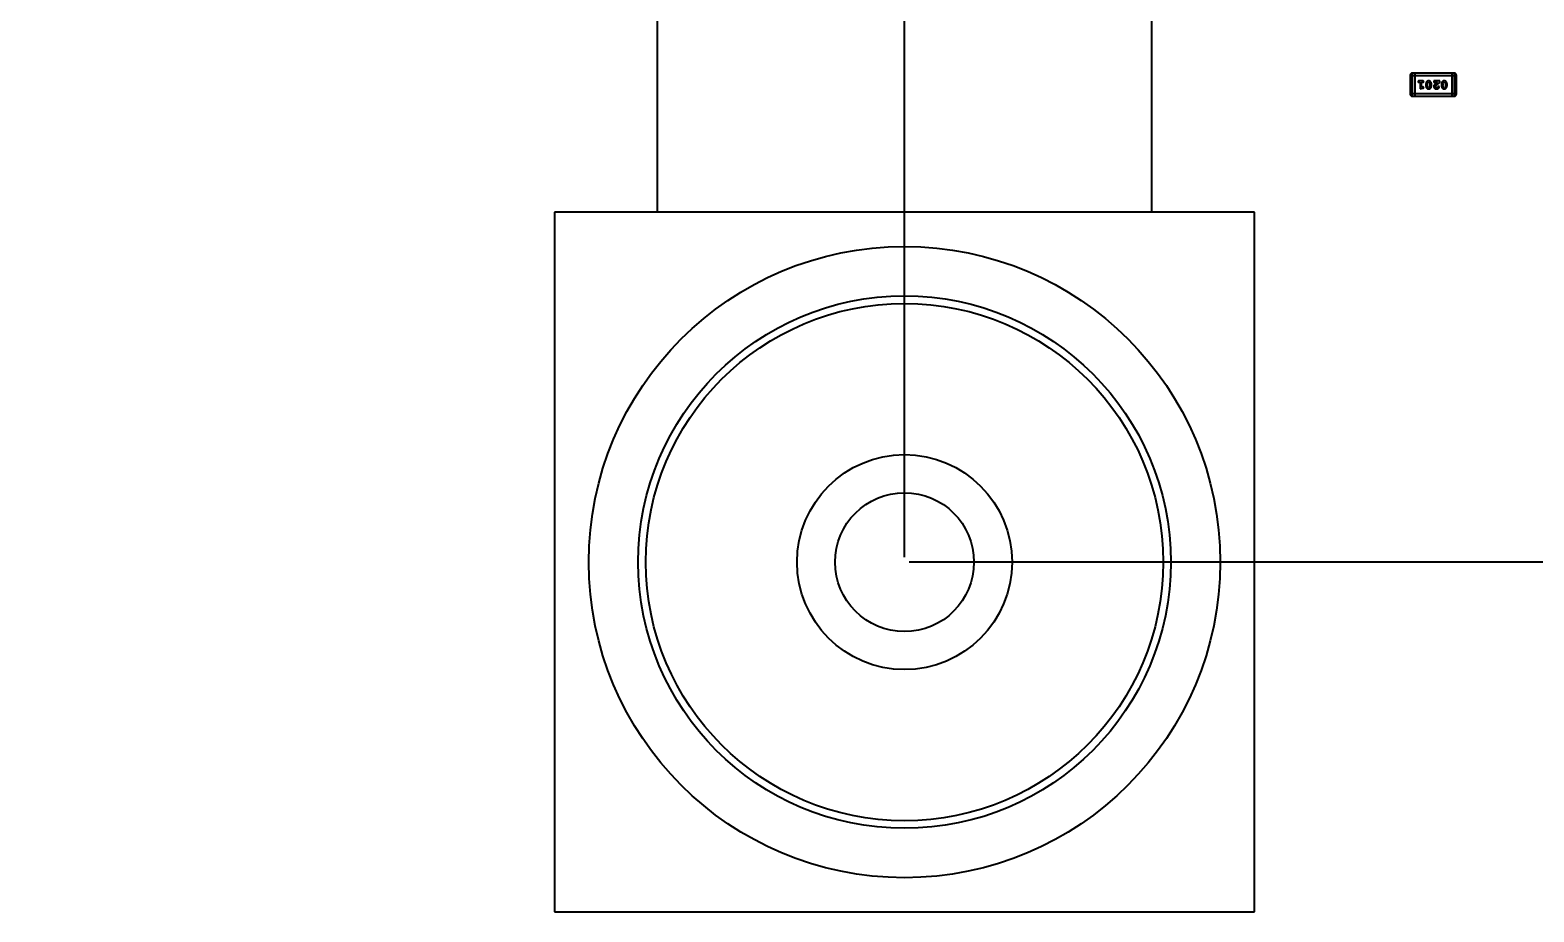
# Model space of a CAD drawing. Header units: inches. Extents: x 246 to 500, y -220 to -17.
# Drawn here: x 446.2 to 465.96, y -132.46 to -120.86 of the extents above; entities that cross this region are included whole.
import ezdxf

# ---------------------------------------------------------------- set-up
doc = ezdxf.new("R2010")
doc.units = ezdxf.units.IN
doc.header["$LTSCALE"] = 1.21
doc.header["$MEASUREMENT"] = 0
doc.header["$PDMODE"] = 3
doc.header["$PDSIZE"] = 0.3125
doc.layers.get('0').update_dxf_attribs({"linetype": 'CONTINUOUS'})
doc.layers.get('Defpoints').update_dxf_attribs({"linetype": 'CONTINUOUS'})
doc.layers.add('DIM', color=3, linetype='CONTINUOUS')
doc.styles.get("Standard").update_dxf_attribs({"font": 'txt', "width": 0.8})
doc.dimstyles.get("Standard").update_dxf_attribs({"dimtxt": 0.15625, "dimasz": 0.1875, "dimexe": 0.125, "dimexo": 0.0625, "dimgap": 0.09, "dimtad": 0, "dimtih": 1, "dimtoh": 1, "dimzin": 4, "dimdsep": 46, "dimtxsty": 'Standard', "dimblk": '_FILLED', "dimblk1": '_FILLED', "dimblk2": '_FILLED', "dimcen": 0.09, "dimazin": 1, "dimtp": 0.01, "dimtm": 0.01, "dimtfac": 1, "dimtofl": 0, "dimtmove": 0, "dimatfit": 3, "dimldrblk": '_FILLED', "dimfxl": 1, "dimtolj": 1, "dimtzin": 4, "dimarcsym": 0})

# ---------------------------------------------------------------- blocks, each defined once
blk = doc.blocks.new('_FILLED')
at = {"color": 0, "linetype": 'ByBlock'}
blk.add_solid([(0, 0), (-1, 0.1667), (-1, -0.1667)], dxfattribs=at)
blk = doc.blocks.new('*D60')
at = {"layer": 'Defpoints', "color": 0}
for p in [(481.94, -91.858), (457.69, -127.857), (492.101, -127.857)]:
    blk.add_point(p, dxfattribs=at)
at = {"layer": 'DIM', "color": 0, "lineweight": -2}
for p, q in [((482.003, -91.858), (492.226, -91.858)), ((492.101, -93.858), (492.101, -106.834)), ((492.101, -125.857), (492.101, -112.881)), ((457.752, -127.857), (492.226, -127.857))]:
    blk.add_line(p, q, dxfattribs=at)
at = {"layer": 'DIM', "color": 0, "lineweight": -2, "xscale": 2, "yscale": 2, "zscale": 2}
for p, rotation in [((492.101, -91.858), 90), ((492.101, -127.857), 270)]:
    blk.add_blockref('_FILLED', p, dxfattribs=dict(at, rotation=rotation))
at = {"layer": 'DIM', "color": 0, "insert": (492.101, -109.857), "char_height": 2, "attachment_point": 5, "rotation": 90}
blk.add_mtext('\\A1;36.00', dxfattribs=at)
blk = doc.blocks.new('*D61')
at = {"layer": 'Defpoints', "color": 0}
for p in [(433.44, -77.488), (433.44, -91.858), (457.69, -127.857)]:
    blk.add_point(p, dxfattribs=at)
at = {"layer": 'DIM', "color": 0, "lineweight": -2}
for p, q in [((433.44, -91.796), (433.44, -77.363)), ((457.69, -127.794), (457.69, -77.363)), ((435.44, -77.488), (442.275, -77.488)), ((455.69, -77.488), (448.855, -77.488))]:
    blk.add_line(p, q, dxfattribs=at)
at = {"layer": 'DIM', "color": 0, "lineweight": -2, "xscale": 2, "yscale": 2, "zscale": 2, "rotation": 180}
blk.add_blockref('_FILLED', (433.44, -77.488), dxfattribs=at)
at = {"layer": 'DIM', "color": 0, "lineweight": -2, "xscale": 2, "yscale": 2, "zscale": 2}
blk.add_blockref('_FILLED', (457.69, -77.488), dxfattribs=at)
at = {"layer": 'DIM', "color": 0, "insert": (445.565, -77.488), "char_height": 2, "attachment_point": 5}
blk.add_mtext('\\A1;24.25', dxfattribs=at)

msp = doc.modelspace()

# ---------------------------------------------------------------- linework, layer by layer
at = {"color": 7, "linetype": 'Continuous'}
for p, q in [((454.44, -116.559), (454.44, -123.259)), ((460.94, -123.259), (460.94, -116.559)), ((464.335, -121.459), (464.335, -121.703)), ((464.335, -121.459), (464.945, -121.459)), ((464.366, -121.734), (464.366, -121.429)), ((464.914, -121.429), (464.366, -121.429)), ((464.396, -121.429), (464.396, -121.734)), ((464.503, -121.533), (464.451, -121.533)), ((464.451, -121.55), (464.469, -121.55)), ((464.469, -121.55), (464.469, -121.638)), ((464.486, -121.615), (464.486, -121.55)), ((464.486, -121.55), (464.503, -121.55)), ((464.56, -121.576), (464.567, -121.554)), ((464.567, -121.554), (464.579, -121.548)), ((464.579, -121.548), (464.592, -121.554)), ((464.592, -121.554), (464.599, -121.576)), ((464.646, -121.533), (464.646, -121.54)), ((464.724, -121.533), (464.646, -121.533)), ((464.655, -121.553), (464.661, -121.55)), ((464.661, -121.55), (464.697, -121.55)), ((464.697, -121.55), (464.663, -121.577)), ((464.669, -121.596), (464.724, -121.551)), ((464.724, -121.551), (464.724, -121.533)), ((464.764, -121.576), (464.772, -121.554)), ((464.772, -121.554), (464.784, -121.548)), ((464.784, -121.548), (464.796, -121.554)), ((464.796, -121.554), (464.804, -121.576)), ((464.884, -121.429), (464.884, -121.734)), ((464.914, -121.429), (464.914, -121.734)), ((464.945, -121.703), (464.945, -121.459)), ((464.945, -121.703), (464.335, -121.703)), ((464.366, -121.734), (464.914, -121.734)), ((464.469, -121.638), (464.505, -121.628)), ((464.501, -121.611), (464.486, -121.615)), ((464.506, -121.61), (464.501, -121.611)), ((464.514, -121.619), (464.506, -121.61)), ((464.543, -121.576), (464.543, -121.593)), ((464.56, -121.576), (464.56, -121.593)), ((464.567, -121.615), (464.56, -121.593)), ((464.58, -121.621), (464.567, -121.615)), ((464.592, -121.615), (464.58, -121.621)), ((464.599, -121.593), (464.592, -121.615)), ((464.599, -121.593), (464.599, -121.576)), ((464.617, -121.593), (464.617, -121.576)), ((464.664, -121.606), (464.669, -121.596)), ((464.698, -121.615), (464.683, -121.621)), ((464.703, -121.607), (464.698, -121.615)), ((464.712, -121.6), (464.703, -121.607)), ((464.72, -121.609), (464.712, -121.6)), ((464.747, -121.576), (464.747, -121.593)), ((464.764, -121.576), (464.764, -121.593)), ((464.772, -121.615), (464.764, -121.593)), ((464.784, -121.621), (464.772, -121.615)), ((464.796, -121.615), (464.784, -121.621)), ((464.804, -121.593), (464.796, -121.615)), ((464.804, -121.593), (464.804, -121.576)), ((464.821, -121.593), (464.821, -121.576)), ((453.09, -123.259), (453.09, -132.459)), ((462.29, -123.259), (453.09, -123.259)), ((462.29, -132.459), (462.29, -123.259)), ((453.09, -132.459), (462.29, -132.459))]:
    msp.add_line(p, q, dxfattribs=at)
for radius in [4.15, 3.5, 3.4, 1.413, 0.913]:
    msp.add_circle((457.69, -127.859), radius, dxfattribs=at)
for centre, start, end in [((464.366, -121.459), 89.9999, 179.9999), ((464.914, -121.459), 359.9999, 89.9999), ((464.366, -121.703), 179.9999, 269.9999), ((464.914, -121.703), 269.9999, 359.9999)]:
    msp.add_arc(centre, 0.0305, start, end, dxfattribs=at)
for points, knots in [([(464.451, -121.533), (464.45, -121.533), (464.449, -121.533), (464.446, -121.533), (464.444, -121.534), (464.443, -121.535), (464.442, -121.536), (464.441, -121.538), (464.44, -121.539), (464.44, -121.541), (464.44, -121.541)], [0, 0, 0, 0, 0.169012, 0.317488, 0.445429, 0.560977, 0.67065, 0.776666, 0.88492, 1, 1, 1, 1]), ([(464.44, -121.541), (464.44, -121.542), (464.44, -121.543), (464.441, -121.545), (464.442, -121.546), (464.443, -121.547), (464.444, -121.549), (464.446, -121.549), (464.449, -121.55), (464.45, -121.55), (464.451, -121.55)], [0, 0, 0, 0, 0.11517, 0.223509, 0.328254, 0.438012, 0.553651, 0.682263, 0.830856, 1, 1, 1, 1]), ([(464.514, -121.541), (464.514, -121.541), (464.514, -121.539), (464.514, -121.538), (464.513, -121.536), (464.512, -121.535), (464.51, -121.534), (464.508, -121.533), (464.506, -121.533), (464.504, -121.533), (464.503, -121.533)], [0, 0, 0, 0, 0.115051, 0.223278, 0.329269, 0.437893, 0.554681, 0.682591, 0.83103, 1, 1, 1, 1]), ([(464.503, -121.55), (464.504, -121.55), (464.506, -121.55), (464.508, -121.549), (464.51, -121.549), (464.512, -121.547), (464.513, -121.546), (464.514, -121.545), (464.514, -121.543), (464.514, -121.542), (464.514, -121.541)], [0, 0, 0, 0, 0.169102, 0.317658, 0.446239, 0.563118, 0.671828, 0.776546, 0.884858, 1, 1, 1, 1]), ([(464.579, -121.531), (464.578, -121.531), (464.575, -121.531), (464.571, -121.532), (464.567, -121.533), (464.564, -121.534), (464.56, -121.537), (464.557, -121.539), (464.555, -121.542), (464.552, -121.545), (464.55, -121.549), (464.548, -121.553), (464.546, -121.556), (464.545, -121.56), (464.544, -121.564), (464.543, -121.568), (464.543, -121.572), (464.543, -121.574), (464.543, -121.576)], [0, 0, 0, 0, 0.067217, 0.131051, 0.19272, 0.252824, 0.312745, 0.373449, 0.436041, 0.501494, 0.567761, 0.632087, 0.695096, 0.757109, 0.817993, 0.878657, 0.939311, 1, 1, 1, 1]), ([(464.617, -121.576), (464.617, -121.574), (464.616, -121.572), (464.616, -121.569), (464.616, -121.566), (464.615, -121.563), (464.614, -121.56), (464.613, -121.557), (464.612, -121.554), (464.61, -121.551), (464.609, -121.548), (464.607, -121.546), (464.605, -121.543), (464.604, -121.541), (464.602, -121.54), (464.6, -121.538), (464.599, -121.536), (464.596, -121.535), (464.593, -121.533), (464.589, -121.532), (464.584, -121.531), (464.581, -121.531), (464.579, -121.531)], [0, 0, 0, 0, 0.049886, 0.09882, 0.148132, 0.19689, 0.246038, 0.295176, 0.345305, 0.395692, 0.445312, 0.491875, 0.535813, 0.577009, 0.616081, 0.652689, 0.687585, 0.720206, 0.785062, 0.85223, 0.923759, 1, 1, 1, 1]), ([(464.646, -121.54), (464.646, -121.541), (464.646, -121.543), (464.647, -121.546), (464.648, -121.548), (464.649, -121.55), (464.65, -121.551), (464.652, -121.552), (464.653, -121.553), (464.654, -121.553), (464.655, -121.553)], [0, 0, 0, 0, 0.1844, 0.34094, 0.473574, 0.586824, 0.690029, 0.789175, 0.890445, 1, 1, 1, 1]), ([(464.784, -121.531), (464.783, -121.531), (464.78, -121.531), (464.776, -121.532), (464.772, -121.533), (464.768, -121.534), (464.765, -121.537), (464.762, -121.539), (464.759, -121.542), (464.757, -121.545), (464.754, -121.549), (464.752, -121.553), (464.751, -121.556), (464.749, -121.56), (464.748, -121.564), (464.748, -121.568), (464.747, -121.572), (464.747, -121.574), (464.747, -121.576)], [0, 0, 0, 0, 0.067217, 0.131051, 0.19272, 0.252824, 0.312745, 0.373449, 0.436041, 0.501494, 0.567761, 0.632087, 0.695096, 0.757109, 0.817993, 0.878657, 0.939311, 1, 1, 1, 1]), ([(464.821, -121.576), (464.821, -121.574), (464.821, -121.572), (464.821, -121.569), (464.82, -121.566), (464.82, -121.563), (464.819, -121.56), (464.817, -121.557), (464.816, -121.554), (464.815, -121.551), (464.813, -121.548), (464.812, -121.546), (464.81, -121.543), (464.808, -121.541), (464.807, -121.54), (464.805, -121.538), (464.803, -121.536), (464.801, -121.535), (464.798, -121.533), (464.793, -121.532), (464.789, -121.531), (464.786, -121.531), (464.784, -121.531)], [0, 0, 0, 0, 0.049886, 0.09882, 0.148132, 0.19689, 0.246038, 0.295176, 0.345305, 0.395692, 0.445312, 0.491875, 0.535813, 0.577009, 0.616081, 0.652689, 0.687585, 0.720206, 0.785062, 0.85223, 0.923759, 1, 1, 1, 1]), ([(464.505, -121.628), (464.506, -121.628), (464.508, -121.627), (464.51, -121.626), (464.511, -121.626), (464.513, -121.625), (464.513, -121.623), (464.514, -121.622), (464.514, -121.621), (464.514, -121.619), (464.514, -121.619)], [0, 0, 0, 0, 0.187321, 0.344927, 0.475328, 0.579604, 0.674244, 0.773631, 0.882025, 1, 1, 1, 1]), ([(464.543, -121.593), (464.543, -121.594), (464.543, -121.597), (464.543, -121.6), (464.543, -121.603), (464.544, -121.606), (464.545, -121.609), (464.546, -121.612), (464.547, -121.615), (464.549, -121.618), (464.551, -121.621), (464.552, -121.623), (464.554, -121.625), (464.556, -121.628), (464.557, -121.629), (464.559, -121.631), (464.561, -121.633), (464.563, -121.634), (464.566, -121.636), (464.57, -121.637), (464.575, -121.638), (464.578, -121.638), (464.58, -121.638)], [0, 0, 0, 0, 0.049855, 0.099516, 0.148482, 0.19758, 0.246804, 0.296268, 0.346517, 0.397047, 0.446826, 0.49336, 0.537801, 0.579207, 0.617974, 0.654833, 0.689171, 0.722088, 0.786392, 0.853518, 0.924186, 1, 1, 1, 1]), ([(464.58, -121.638), (464.581, -121.638), (464.584, -121.638), (464.588, -121.637), (464.592, -121.636), (464.595, -121.634), (464.599, -121.632), (464.602, -121.63), (464.605, -121.627), (464.607, -121.623), (464.609, -121.62), (464.611, -121.616), (464.613, -121.612), (464.614, -121.609), (464.615, -121.605), (464.616, -121.601), (464.616, -121.597), (464.617, -121.595), (464.617, -121.593)], [0, 0, 0, 0, 0.06692, 0.130834, 0.19258, 0.252759, 0.312631, 0.373411, 0.436359, 0.501894, 0.568244, 0.632472, 0.69556, 0.757163, 0.818592, 0.878885, 0.939235, 1, 1, 1, 1]), ([(464.663, -121.577), (464.662, -121.578), (464.661, -121.579), (464.658, -121.581), (464.656, -121.583), (464.654, -121.585), (464.653, -121.587), (464.651, -121.589), (464.65, -121.591), (464.649, -121.593), (464.648, -121.595), (464.647, -121.598), (464.647, -121.602), (464.646, -121.604), (464.646, -121.605)], [0, 0, 0, 0, 0.103002, 0.197728, 0.285279, 0.365235, 0.437224, 0.502446, 0.560545, 0.611446, 0.707576, 0.80349, 0.900532, 1, 1, 1, 1]), ([(464.646, -121.605), (464.646, -121.606), (464.647, -121.608), (464.647, -121.612), (464.648, -121.615), (464.649, -121.618), (464.65, -121.621), (464.652, -121.623), (464.654, -121.626), (464.657, -121.628), (464.659, -121.631), (464.662, -121.633), (464.665, -121.634), (464.668, -121.636), (464.672, -121.637), (464.675, -121.637), (464.679, -121.638), (464.682, -121.638), (464.683, -121.638)], [0, 0, 0, 0, 0.060981, 0.120256, 0.178148, 0.236115, 0.293993, 0.352864, 0.413358, 0.476056, 0.539296, 0.602396, 0.665116, 0.728325, 0.792919, 0.859317, 0.928302, 1, 1, 1, 1]), ([(464.683, -121.621), (464.682, -121.621), (464.679, -121.62), (464.675, -121.62), (464.672, -121.618), (464.669, -121.616), (464.667, -121.614), (464.665, -121.612), (464.664, -121.609), (464.664, -121.607), (464.664, -121.606)], [0, 0, 0, 0, 0.156344, 0.299348, 0.4327, 0.561, 0.682299, 0.791883, 0.89611, 1, 1, 1, 1]), ([(464.683, -121.638), (464.685, -121.638), (464.688, -121.638), (464.693, -121.637), (464.698, -121.635), (464.702, -121.633), (464.706, -121.631), (464.71, -121.628), (464.713, -121.625), (464.716, -121.621), (464.718, -121.618), (464.719, -121.614), (464.72, -121.611), (464.72, -121.609), (464.72, -121.609)], [0, 0, 0, 0, 0.098286, 0.193983, 0.289056, 0.384352, 0.477435, 0.566197, 0.652355, 0.737986, 0.818188, 0.887401, 0.94802, 1, 1, 1, 1]), ([(464.747, -121.593), (464.747, -121.594), (464.747, -121.597), (464.747, -121.6), (464.748, -121.603), (464.749, -121.606), (464.75, -121.609), (464.751, -121.612), (464.752, -121.615), (464.753, -121.618), (464.755, -121.621), (464.757, -121.623), (464.758, -121.625), (464.76, -121.628), (464.762, -121.629), (464.763, -121.631), (464.765, -121.633), (464.768, -121.634), (464.771, -121.636), (464.775, -121.637), (464.779, -121.638), (464.783, -121.638), (464.784, -121.638)], [0, 0, 0, 0, 0.049855, 0.099516, 0.148482, 0.19758, 0.246804, 0.296268, 0.346517, 0.397047, 0.446826, 0.49336, 0.537801, 0.579207, 0.617974, 0.654833, 0.689171, 0.722088, 0.786392, 0.853518, 0.924186, 1, 1, 1, 1]), ([(464.784, -121.638), (464.786, -121.638), (464.789, -121.638), (464.793, -121.637), (464.796, -121.636), (464.8, -121.634), (464.803, -121.632), (464.806, -121.63), (464.809, -121.627), (464.812, -121.623), (464.814, -121.62), (464.816, -121.616), (464.817, -121.612), (464.819, -121.609), (464.82, -121.605), (464.821, -121.601), (464.821, -121.597), (464.821, -121.595), (464.821, -121.593)], [0, 0, 0, 0, 0.06692, 0.130834, 0.19258, 0.252759, 0.312631, 0.373411, 0.436359, 0.501894, 0.568244, 0.632472, 0.69556, 0.757163, 0.818592, 0.878885, 0.939235, 1, 1, 1, 1])]:
    msp.add_open_spline(points, degree=3, knots=knots, dxfattribs=at)

# ---------------------------------------------------------------- dimensions: what is measured, and where the dimension line sits
at = {"layer": 'DIM'}
dim = msp.add_linear_dim(base=(433.44, -77.488), p1=(457.69, -127.857), p2=(433.44, -91.858), dimstyle='Standard', override={"dimtxt": 2, "dimasz": 2, "dimtih": 0, "dimtoh": 0, "dimzin": 0, "dimcen": 0.198, "dimadec": 0, "dimazin": 0, "dimtp": 0, "dimtm": 0, "dimtdec": 4, "dimtzin": 0}, dxfattribs=at)
dim.commit()
dim.dimension.update_dxf_attribs({"geometry": '*D61', "text_midpoint": (445.565, -77.488)})
dim = msp.add_linear_dim(base=(492.101, -127.857), p1=(481.94, -91.858), p2=(457.69, -127.857), angle=90, dimstyle='Standard', override={"dimtxt": 2, "dimasz": 2, "dimtih": 0, "dimtoh": 0, "dimzin": 0, "dimcen": 0.198, "dimadec": 0, "dimazin": 0, "dimtp": 0, "dimtm": 0, "dimtdec": 4, "dimtzin": 0}, dxfattribs=at)
dim.commit()
dim.dimension.update_dxf_attribs({"geometry": '*D60', "text_midpoint": (492.101, -109.857)})

doc.saveas('drawing.dxf')
